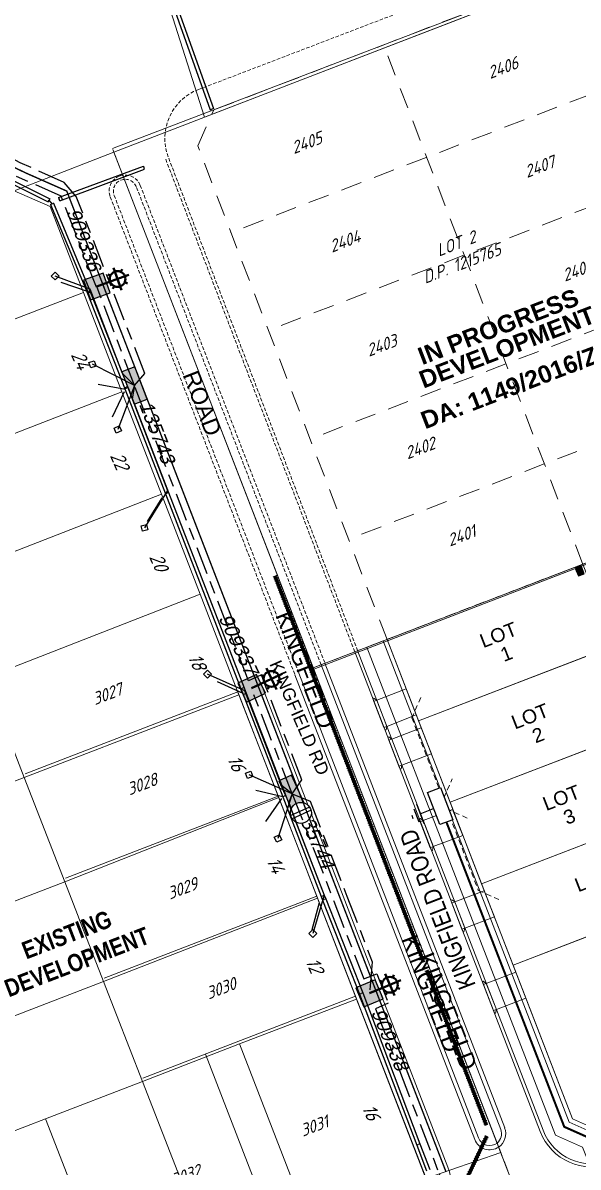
# Model space of a CAD drawing. Header units: metres. Extents: x 310412 to 311596, y 6269899 to 6270937.
# Drawn here: x 310630.4 to 310709.8, y 6270334.7 to 6270498.5 of the extents above; entities that cross this region are included whole.
import ezdxf
from ezdxf.enums import TextEntityAlignment as Align

# ---------------------------------------------------------------- set-up
doc = ezdxf.new("R2010")
doc.units = ezdxf.units.M
for name, pattern in [('Cable Exist UG', [8.2, 4, -1.2, 1.8, -1.2]), ('Dash', [5, 3, -2]), ('DASHED', [0.75, 0.5, -0.25]), ('DOT', [0.25, 0, -0.25]), ('IE Trench LV', [6.5, 5, -1.5])]:
    doc.linetypes.add(name, pattern=pattern)
doc.layers.get('0').update_dxf_attribs({"color": 6})
for name, color, linetype in [('_User 1200x900', 7, 'Continuous'), ('_User D-LOT', 1, 'Continuous'), ('_User D-LOTNO', 2, 'Continuous'), ('_User D-PIT', 2, 'Continuous'), ('_User D-STAGE', 253, 'Dash'), ('_User D-TEXT-050', 3, 'Continuous'), ('Duct_SP_EXT', 7, 'Continuous'), ('Equip_LV_EXT', 7, 'Continuous'), ('Equip_SP_SL_EXT', 7, 'Continuous'), ('Mains_HV_EXT', 7, 'Continuous'), ('Mains_LV_EXT', 7, 'Continuous'), ('Mains_LV_New_T94', 2, 'Continuous'), ('Notes', 7, 'Continuous'), ('Notes_HV_MISC', 7, 'Continuous'), ('Notes_LV_MISC', 7, 'Continuous'), ('Notes_SP_MISC', 7, 'Continuous'), ('Services_SP_EXT', 7, 'Continuous'), ('Services_SP_NEW_UG', 2, 'Continuous'), ('SupportsUG_SP_LV_EXT', 7, 'Continuous'), ('SupportsUG_SP_LV_NEW', 2, 'Continuous'), ('SupportsUG_SP_LV_SL_EXT', 7, 'Continuous'), ('Trench_SP_EXT', 7, 'Continuous')]:
    doc.layers.add(name, color=color, linetype=linetype)
for name, color, linetype, lineweight, true_color in [('_User D-FOOTPATH', 7, 'Continuous', 0, 0x969696), ('_User D-LIP', 7, 'Continuous', 0, 0x969696), ('_User D-NKL', 7, 'Continuous', 0, 0x969696), ('_User Driveway', 7, 'Dash', 0, 0x969696), ('_User E-KERB', 7, 'Continuous', 0, 0x969696), ('_User E-LIP', 7, 'Continuous', 0, 0x969696), ('_User E-LOT', 7, 'Continuous', 0, 0x969696), ('_User E-LOTNO', 7, 'Continuous', 0, 0x969696), ('_User E-PIPE', 7, 'DOT', 0, 0x969696), ('_User E-PIPE-EDGE', 7, 'DOT', 0, 0x969696), ('_User F-KERB', 7, 'DASHED', 0, 0x969696), ('_User F-LIP', 7, 'DASHED', 0, 0x969696), ('_User F-LOT', 7, 'DASHED', 0, 0x969696), ('_User F-LOTNO', 7, 'Continuous', 0, 0x969696), ('_User Proposed Development Boundary', 7, 'DASHED', 0, 0x969696), ('_User Stormwater', 7, 'Continuous', 0, 0x969696)]:
    doc.layers.add(name, color=color, linetype=linetype, lineweight=lineweight, true_color=true_color)
for name, color, linetype, lineweight in [('_User D-LOT-INT', 2, 'Continuous', 13), ('Cadastre Developer_SP_NEW', 2, 'Continuous', 5), ('Cadastre Land Parcels_SP_EXT', 9, 'Continuous', 5), ('Cadastre Roads_SP_EXT', 9, 'Continuous', 5), ('Trench_SP_NEW', 7, 'Continuous', 70)]:
    doc.layers.add(name, color=color, linetype=linetype, lineweight=lineweight)
doc.layers.add('_User Measure 50 CL', color=130, linetype='Continuous', plot=False)
doc.layers.add('_User Measure LV VDs', color=180, linetype='Continuous', plot=False)
doc.styles.add('ARIAL', font='arial.ttf', dxfattribs={"height": 2})
doc.styles.add('ARIAL NARROW', font='ARIALN.TTF')
doc.styles.add('ARIALBOLD', font='arialbd.ttf')
doc.styles.add('COLUMN_LABEL', font='arial.ttf')
doc.styles.add('iecARIAL', font='arial.ttf', dxfattribs={"height": 2})
doc.styles.add('ISOCP ITALIC', font='isocp.shx', dxfattribs={"oblique": 20})
doc.styles.add('POLE_LABEL', font='arial.ttf')
doc.styles.get("Standard").update_dxf_attribs({"font": 'arial.ttf'})
doc.linetypes.add('IE Trench HV', pattern='A,7,-0.2,["/",Standard,S=3,R=0,X=0,Y=-1.4],-2.5', length=9.7)

# ---------------------------------------------------------------- blocks, each defined once
blk = doc.blocks.new('COLUMN_EXT')
blk.add_hatch(color=256).paths.add_polyline_path([(-1.49, 1.48), (-1.49, -1.49), (1.48, -1.49), (1.48, 1.48)])
blk.add_lwpolyline([(-1.49, -1.49), (1.48, -1.49), (1.48, 1.48), (-1.49, 1.48)], close=True)
at = {"style": 'COLUMN_LABEL', "oblique": 15, "flags": 8}
blk.add_attdef('ASSET_NUM', text='', height=2, rotation=180, dxfattribs=at).set_placement((2, 2), align=Align.MIDDLE_LEFT)
at = {"flags": 9}
for tag, style, p in [('STRUCTURE_PLANT_NUMBER', 'POLE_LABEL', (1.81, 0.03)), ('STREET_CODE', 'COLUMN_LABEL', (1.81, -0.2))]:
    blk.add_attdef(tag, text='', height=0.2, dxfattribs=dict(at, style=style)).set_placement(p, align=Align.MIDDLE_LEFT)
for tag, p in [('COLUMN_TYPE', (1.81, -0.4)), ('OWNED_BY', (1.81, -0.6)), ('STATE', (1.81, -0.8)), ('USAGE', (1.81, -1)), ('STREETNAME', (1.81, -1.6)), ('LEGEND', (1.81, -1.2)), ('LOCATION', (1.81, -1.4)), ('SUBURB', (1.81, -1.8)), ('NOTES', (1.81, -2))]:
    blk.add_attdef(tag, text='', height=0.2, dxfattribs=at).set_placement(p, align=Align.MIDDLE_LEFT)
at = {"flags": 1}
blk.add_attdef('Z', (1.81, -2.35), '', height=0.2, dxfattribs=at)
blk = doc.blocks.new('PILLAR_EXT')
blk.add_hatch(color=256).paths.add_polyline_path([(-2.475, 0.99), (-2.475, -0.99), (2.475, -0.99), (2.475, 0.99)])
blk.add_lwpolyline([(-2.475, -0.99), (2.475, -0.99), (2.475, 0.99), (-2.475, 0.99)], close=True)
at = {"style": 'ARIAL', "oblique": 15, "flags": 8}
blk.add_attdef('ASSET_NUM', (1.5, 3.5), '', height=2, dxfattribs=at)
for tag, p, flags in [('OWNED_BY', (0, -0.2), 9), ('STATE', (0, -0.4), 9), ('SUPPORT_TYPE', (0, -0.6), 9), ('STREETNAME', (0, -1.8), 9), ('USAGE', (0, -0.8), 9), ('LEGEND', (0, -1), 9), ('LOCATION', (0, -1.2), 9), ('NOTES', (0, -1.4), 9), ('PARENT', (0, -1.6), 9), ('SUBURB', (0, -2), 1)]:
    blk.add_attdef(tag, p, '', height=0.2, dxfattribs=dict(flags=flags))
blk = doc.blocks.new('SL_LANTERN_EXT')
at = {"lineweight": 40}
for p, q in [((-1.46, 5.68), (-1.06, 5.28)), ((0, 1.97), (0, 6.47)), ((1.46, 5.68), (1.06, 5.28)), ((-2.25, 4.22), (2.25, 4.22)), ((-1.46, 2.76), (-1.06, 3.16)), ((0, 0), (0, 2.72)), ((1.46, 2.76), (1.06, 3.16))]:
    blk.add_line(p, q, dxfattribs=at)
blk.add_circle((0, 4.22), 1.5, dxfattribs=at)
at = {"style": 'iecARIAL', "flags": 9}
blk.add_attdef('ASSET_NUM', (1.5, 1.5), '', height=2.5, dxfattribs=at)
for tag, p, height, flags in [('OPERATING_VOLTAGE', (0.98, -1.65), 0.2, 9), ('ORIENTATION', (0.98, -1.85), 0.2, 9), ('OWNED_BY', (0.98, -2.05), 0.2, 9), ('STATE', (0.98, -2.25), 0.2, 9), ('CONSTRUCTED_VOLTAGE', (0.98, -0.65), 0.2, 9), ('CONTROL_TYPE', (0.98, -0.85), 0.2, 9), ('LANTERN_PURPOSE', (0.98, -1.05), 0.2, 9), ('LANTERN_TYPE', (0.98, -1.25), 0.2, 9), ('NO_PHASES', (0.98, -1.45), 0.2, 9), ('LNUMBER', (2.18, -3.25), 2.5, 8), ('USAGE', (0.98, -2.45), 0.2, 9), ('CEXIST', (0.98, -2.65), 0.2, 9), ('CNEW', (0.98, -2.85), 0.2, 9), ('CNUMBER', (0.98, -3.05), 0.2, 9), ('CREMOVE', (0.98, -3.25), 0.2, 9), ('CREPLACE', (0.98, -3.45), 0.2, 9), ('LKINGHEIGHT', (0.98, -3.65), 0.2, 9), ('LBRACKET', (0.98, -3.85), 0.2, 9), ('LBRACKETVOCAB', (0.98, -4.05), 0.2, 9), ('LCATEGORY', (0.98, -4.25), 0.2, 9), ('LCHARGE1', (0.98, -4.45), 0.2, 9), ('LCHARGE1PERCENT', (0.98, -4.65), 0.2, 9), ('LCHARGE2', (0.98, -4.85), 0.2, 9), ('LCHARGE2PERCENT', (0.98, -5.05), 0.2, 9), ('LCHARGE3', (0.98, -5.25), 0.2, 9), ('LCHARGE3PERCENT', (0.98, -5.45), 0.2, 9), ('LEXIST', (0.98, -5.65), 0.2, 9), ('LLAMP', (0.98, -5.85), 0.2, 9), ('LLAMPVOCAB', (0.98, -6.05), 0.2, 9), ('LMAST', (0.98, -6.25), 0.2, 9), ('LMASTVOCAB', (0.98, -6.45), 0.2, 9), ('LNEW', (0.98, -6.65), 0.2, 9), ('LANTNUMBER', (0.98, -6.85), 0.2, 9), ('LOUTREACH', (0.98, -7.25), 0.2, 9), ('LOUTREACHVOCAB', (0.98, -7.45), 0.2, 9), ('LRATECODE', (0.98, -7.65), 0.2, 9), ('LREMOVE', (0.98, -7.85), 0.2, 9), ('LREPLACE', (0.98, -8.05), 0.2, 9), ('LTYPE', (0.98, -8.25), 0.2, 9), ('LTYPEVOCAB', (0.98, -8.45), 0.2, 9), ('LEGEND', (0.98, -8.65), 0.2, 9), ('LOCATION', (0.98, -8.85), 0.2, 9), ('STREETNAME', (0.98, -9.25), 0.2, 9), ('SUBURB', (0.98, -9.45), 0.2, 1), ('NOTES', (0.98, -9.05), 0.2, 9)]:
    blk.add_attdef(tag, p, '', height=height, dxfattribs=dict(flags=flags))
blk = doc.blocks.new('CCP_EXT')
at = {"flags": 9}
for tag, p in [('LIFE_SUPPORT', (0, -1.6)), ('STATE', (0, -1.8)), ('NOTES', (0, -2))]:
    blk.add_attdef(tag, text='', height=0.2, dxfattribs=at).set_placement(p, align=Align.MIDDLE_LEFT)
blk.add_wipeout([(0, 0.57), (0.57, 0), (0, -0.57), (-0.57, 0)])
blk.add_lwpolyline([(-0.57, 0), (0, 0.57), (0.57, 0), (0, -0.57), (-0.57, 0)])
at = {"flags": 1}
blk.add_attdef('Z', (0, 0), '', height=0.2, dxfattribs=at)
at = {"flags": 9}
for tag, p in [('CCP_TYPE', (0, 0)), ('CONSTRUCTED_VOLTAGE', (0, -0.2)), ('OPERATING_VOLTAGE', (0, -0.6)), ('ORIENTATION', (0, -0.8)), ('OWNED_BY', (0, -1)), ('NO_PHASES', (0, -0.4)), ('USAGE', (0, -1.2)), ('LEGEND', (0, -1.4))]:
    blk.add_attdef(tag, text='', height=0.2, dxfattribs=at).set_placement(p, align=Align.MIDDLE_LEFT)
blk = doc.blocks.new('LV_UG_LINKS_CLOSED_EXT')
blk.add_wipeout([(-1.06, 1.06), (-1.18, 0.92), (-1.29, 0.76), (-1.37, 0.59), (-1.43, 0.42), (-1.48, 0.23), (-1.49, 0.05), (-1.49, -0.14), (-1.46, -0.33), (-1.41, -0.51), (-1.33, -0.68), (-1.24, -0.84), (-1.12, -0.99), (-0.99, -1.12), (-0.84, -1.24), (-0.68, -1.33), (-0.51, -1.41), (-0.33, -1.46), (-0.14, -1.49), (0.05, -1.49), (0.23, -1.48), (0.42, -1.43), (0.59, -1.37), (0.76, -1.29), (0.92, -1.18), (1.06, -1.06), (1.18, -0.92), (1.29, -0.76), (1.37, -0.59), (1.43, -0.42), (1.48, -0.23), (1.49, -0.05), (1.49, 0.14), (1.46, 0.33), (1.41, 0.51), (1.33, 0.68), (1.24, 0.84), (1.12, 0.99), (0.99, 1.12), (0.84, 1.24), (0.68, 1.33), (0.51, 1.41), (0.33, 1.46), (0.14, 1.49), (-0.05, 1.49), (-0.23, 1.48), (-0.42, 1.43), (-0.59, 1.37), (-0.76, 1.29), (-0.92, 1.18)])
for p, q in [((-0.25, -1.48), (-0.25, 1.48)), ((0.25, -1.48), (0.25, 1.48))]:
    blk.add_line(p, q)
blk.add_circle((0, 0), 1.5)
at = {"flags": 9}
for tag, p in [('ACTUAL_STATUS', (0, 0)), ('CONSTRUCTED_VOLTAGE', (0, -0.2)), ('OPERATING_VOLTAGE', (0, -0.6)), ('ORIENTATION', (0, -0.8)), ('STATE', (0, -1)), ('SWITCH_TYPE', (0, -1.2)), ('NO_PHASES', (0, -0.4)), ('USAGE', (0, -1.4)), ('NOTES', (0, -1.6))]:
    blk.add_attdef(tag, text='', height=0.2, dxfattribs=at).set_placement(p, align=Align.MIDDLE_LEFT)
at = {"flags": 1}
blk.add_attdef('Z', (0, 0), '', height=0.2, dxfattribs=at)
blk = doc.blocks.new('PILLAR_NEW')
at = {"flags": 9}
for tag, height, p in [('ASSET_NUM', 2.5, (2, 4)), ('STREET_CODE', 0.2, (1.5, 2))]:
    blk.add_attdef(tag, text='', height=height, dxfattribs=at).set_placement(p, align=Align.MIDDLE_LEFT)
blk.add_wipeout([(-2.47, 0.99), (2.47, 0.99), (2.47, -0.99), (-2.47, -0.99)])
at = {"lineweight": -3}
blk.add_lwpolyline([(-2.47, 0.99), (2.47, 0.99), (2.47, -0.99), (-2.47, -0.99)], close=True, dxfattribs=at)
for tag, flags, p in [('OWNED_BY', 9, (1.5, 1.8)), ('OPERATED_BY', 9, (1.5, 1.6)), ('STATE', 9, (1.5, 1.2)), ('SUPPORT_TYPE', 9, (1.5, 1)), ('SUBURB', 9, (1.5, 0.2)), ('STREETNAME', 9, (1.5, 0)), ('MAINTAINED_BY', 9, (1.5, 1.4)), ('USAGE', 9, (1.5, 0.8)), ('LEGEND', 9, (1.5, 0.6)), ('PARENT', 9, (1.5, 0.4)), ('Z', 1, (1.5, -0.6)), ('LOCATION', 9, (1.5, -0.2)), ('NOTES', 9, (1.5, -0.4))]:
    blk.add_attdef(tag, text='', height=0.2, dxfattribs=dict(flags=flags)).set_placement(p, align=Align.MIDDLE_LEFT)
blk = doc.blocks.new('600 x 900 G.S.I.P')
at = {"flags": 128}
blk.add_lwpolyline([(0.45, 0.6), (-0.45, 0.6), (-0.45, -0.6), (0.45, -0.6)], close=True, dxfattribs=at)
for points in [[(-0.35, 0.5), (-0.35, -0.5), (0.35, -0.5), (0.35, 0.5)], [(-0.31, 0.49), (-0.31, -0.49), (0.31, -0.49), (0.31, 0.49)]]:
    blk.add_lwpolyline(points, close=True)
at = {"layer": '_User 1200x900', "color": 251}
for p, q in [((-0.31, 0.45), (0.31, 0.45)), ((-0.31, 0.4), (0.31, 0.4)), ((-0.31, 0.35), (0.31, 0.35)), ((-0.31, 0.3), (0.31, 0.3)), ((-0.31, 0.25), (0.31, 0.25)), ((-0.31, 0.2), (0.31, 0.2)), ((-0.31, 0.15), (0.31, 0.15)), ((-0.31, 0.1), (0.31, 0.1)), ((-0.31, 0.05), (0.31, 0.05)), ((-0.31, 0), (0.31, 0)), ((-0.2, -0.49), (-0.2, 0.49)), ((0, -0.49), (0, 0.49)), ((0.2, -0.49), (0.2, 0.49)), ((-0.31, -0.05), (0.31, -0.05)), ((-0.31, -0.1), (0.31, -0.1)), ((-0.31, -0.15), (0.31, -0.15)), ((-0.31, -0.2), (0.31, -0.2)), ((-0.31, -0.25), (0.31, -0.25)), ((-0.31, -0.3), (0.31, -0.3)), ((-0.31, -0.35), (0.31, -0.35)), ((-0.31, -0.4), (0.31, -0.4)), ((-0.31, -0.45), (0.31, -0.45))]:
    blk.add_line(p, q, dxfattribs=at)
blk = doc.blocks.new('A$C76594AEE')
at = {"layer": '_User E-PIPE', "const_width": 0.5, "flags": 128}
for points in [[(310666.38, 6270419.35), (310687.67, 6270364)], [(310688.11, 6270362.88), (310696.65, 6270340.67)], [(310686.65, 6270317.74), (310696.71, 6270339.15)]]:
    blk.add_lwpolyline(points, dxfattribs=at)
at = {"layer": '_User E-PIPE-EDGE', "flags": 128}
for points in [[(310666.62, 6270419.44), (310687.91, 6270364.09)], [(310666.15, 6270419.26), (310687.44, 6270363.91)], [(310687.87, 6270362.79), (310696.42, 6270340.58)], [(310688.34, 6270362.97), (310696.89, 6270340.76)], [(310686.42, 6270317.85), (310696.49, 6270339.26)], [(310686.88, 6270317.63), (310696.94, 6270339.05)]]:
    blk.add_lwpolyline(points, dxfattribs=at)
at = {"layer": '_User D-PIT', "rotation": 201.1433333252743}
blk.add_blockref('600 x 900 G.S.I.P', (310710, 6270420.04), dxfattribs=at)
blk = doc.blocks.new('Earth')
for p, q in [((0, -1.02), (0, 0)), ((0, -3.07), (0, -1.02)), ((-1.5, -3.07), (1.5, -3.07)), ((-1, -3.67), (1, -3.67)), ((-0.25, -4.27), (0.25, -4.27))]:
    blk.add_line(p, q)
blk = doc.blocks.new('A$C7FC2678C')
at = {"layer": '_User Driveway', "linetype": 'Continuous'}
for p, q in [((310680.97, 6270401.53), (310685.17, 6270403.17)), ((310685.17, 6270403.17), (310686.6, 6270399.44)), ((310680.96, 6270401.52), (310682.41, 6270397.79)), ((310682.41, 6270397.79), (310680.97, 6270401.53)), ((310686.6, 6270399.44), (310682.41, 6270397.79)), ((310687.32, 6270397.57), (310683.12, 6270395.97)), ((310688.78, 6270393.85), (310687.32, 6270397.57)), ((310684.56, 6270392.23), (310683.12, 6270395.97)), ((310683.12, 6270395.97), (310684.56, 6270392.23)), ((310684.56, 6270392.23), (310688.78, 6270393.85)), ((310691.81, 6270385.91), (310687.61, 6270384.3)), ((310693.27, 6270382.18), (310691.81, 6270385.91)), ((310689.04, 6270380.57), (310687.61, 6270384.3)), ((310687.61, 6270384.3), (310689.05, 6270380.57)), ((310689.05, 6270380.57), (310693.27, 6270382.18)), ((310696.33, 6270374.25), (310692.13, 6270372.65)), ((310697.79, 6270370.53), (310696.33, 6270374.25)), ((310693.56, 6270368.91), (310692.13, 6270372.65)), ((310692.13, 6270372.65), (310693.57, 6270368.91)), ((310693.57, 6270368.91), (310697.79, 6270370.53)), ((310700.84, 6270362.59), (310696.63, 6270360.99)), ((310702.29, 6270358.87), (310700.84, 6270362.59)), ((310698.07, 6270357.25), (310696.63, 6270360.99)), ((310696.63, 6270360.99), (310698.07, 6270357.25)), ((310698.07, 6270357.25), (310702.29, 6270358.87))]:
    blk.add_line(p, q, dxfattribs=at)
for points in [[(310680.54, 6270401.36), (310680.96, 6270401.52), (310680.51, 6270401.83), (310680.4, 6270401.79), (310680.54, 6270401.36), (310681.99, 6270397.63), (310682.19, 6270397.22), (310682.3, 6270397.27), (310682.41, 6270397.79), (310681.99, 6270397.63)], [(310684.14, 6270392.07), (310684.56, 6270392.23), (310684.44, 6270391.71), (310684.32, 6270391.66), (310684.14, 6270392.07), (310682.7, 6270395.8), (310682.57, 6270396.24), (310682.68, 6270396.28), (310683.12, 6270395.97), (310682.7, 6270395.8)], [(310688.62, 6270380.41), (310689.04, 6270380.57), (310688.93, 6270380.04), (310688.81, 6270380), (310688.62, 6270380.41), (310687.19, 6270384.14), (310687.05, 6270384.57), (310687.17, 6270384.61), (310687.61, 6270384.3), (310687.19, 6270384.14)], [(310693.14, 6270368.75), (310693.56, 6270368.91), (310693.44, 6270368.38), (310693.33, 6270368.34), (310693.14, 6270368.75), (310691.71, 6270372.48), (310691.57, 6270372.91), (310691.69, 6270372.96), (310692.13, 6270372.65), (310691.71, 6270372.48)], [(310697.65, 6270357.09), (310698.07, 6270357.25), (310697.95, 6270356.72), (310697.84, 6270356.68), (310697.65, 6270357.09), (310696.21, 6270360.82), (310696.08, 6270361.25), (310696.19, 6270361.3), (310696.63, 6270360.99), (310696.21, 6270360.82)]]:
    blk.add_lwpolyline(points, dxfattribs=at)
blk = doc.blocks.new('A$C64462609')
at = {"layer": '_User D-FOOTPATH', "flags": 128}
blk.add_lwpolyline([(310681.87, 6270410.02), (310679.54, 6270409.13)], dxfattribs=at)
at = {"layer": '_User D-FOOTPATH'}
for points in [[(310712.36, 6270339.41), (310708.48, 6270341.13), (310681.87, 6270410.02)], [(310711.32, 6270335.17), (310710.4, 6270337.55), (310706.52, 6270339.26), (310679.54, 6270409.13)]]:
    blk.add_lwpolyline(points, dxfattribs=at)
at = {"layer": '_User D-LIP', "lineweight": 0}
blk.add_line((310699.26, 6270340.3), (310673.56, 6270406.83), dxfattribs=at)
at = {"layer": '_User D-LIP'}
blk.add_lwpolyline([(310677.81, 6270408.47), (310704.33, 6270339.79, 0.414213), (310714.61, 6270335.24), (310764.05, 6270354.34, 0.414214), (310768.61, 6270364.62), (310742.11, 6270433.2)], format="xyb", dxfattribs=at)
at = {"layer": '_User D-LIP', "lineweight": 0}
blk.add_arc((310697.11, 6270339.47), 2.3, 303.368, 21.1195, dxfattribs=at)
at = {"layer": '_User D-LOT', "color": 1, "lineweight": 0, "true_color": 0xfc0307}
for p, q in [((310643.18, 6270480.5), (310882.55, 6270572.27)), ((310911.14, 6270498.24), (310671.88, 6270406.18)), ((310671.88, 6270406.18), (310643.22, 6270480.39))]:
    blk.add_line(p, q, dxfattribs=at)
at = {"layer": '_User D-LOT-INT', "color": 6, "lineweight": 0, "flags": 128}
for points in [[(310682.43, 6270410.24), (310738.43, 6270431.78)], [(310742.93, 6270420.12), (310686.93, 6270398.58)], [(310708.95, 6270341.58), (310682.43, 6270410.24)], [(310747.44, 6270408.46), (310691.44, 6270386.92)], [(310751.94, 6270396.8), (310695.94, 6270375.26)], [(310756.44, 6270385.14), (310700.45, 6270363.6)], [(310714.12, 6270339.29), (310708.95, 6270341.58)]]:
    blk.add_lwpolyline(points, dxfattribs=at)
at = {"layer": '_User D-NKL', "lineweight": 0}
blk.add_line((310698.7, 6270340.08), (310673, 6270406.61), dxfattribs=at)
at = {"layer": '_User D-NKL'}
blk.add_lwpolyline([(310678.23, 6270408.63), (310704.75, 6270339.96, 0.414213), (310714.45, 6270335.66), (310763.89, 6270354.76, 0.414214), (310768.19, 6270364.46), (310741.69, 6270433.04)], format="xyb", dxfattribs=at)
at = {"layer": '_User D-NKL', "flags": 128}
blk.add_lwpolyline([(310671.88, 6270406.18), (310673, 6270406.61)], dxfattribs=at)
at = {"layer": '_User D-NKL', "lineweight": 0}
blk.add_arc((310697.11, 6270339.47), 1.7, 308.2237, 21.1195, dxfattribs=at)
at = {"layer": '_User E-KERB'}
blk.add_lwpolyline([(310669.83, 6270405.39), (310695.53, 6270338.86, 0.504612), (310698.17, 6270338.14, 0.46666)], format="xyb", dxfattribs=at)
at = {"layer": '_User E-KERB', "flags": 128}
blk.add_lwpolyline([(310633.48, 6270304.39), (310646.23, 6270309.31), (310660.16, 6270314.69), (310674.09, 6270320.07), (310686.84, 6270325, 0.414214), (310691.13, 6270334.7), (310681.19, 6270360.43), (310675.67, 6270374.74), (310670.14, 6270389.05), (310664.37, 6270403.97)], format="xyb", dxfattribs=at)
at = {"layer": '_User E-LIP'}
blk.add_lwpolyline([(310669.27, 6270405.17), (310694.97, 6270338.64, 0.479954), (310698.39, 6270337.56, 0.457345)], format="xyb", dxfattribs=at)
at = {"layer": '_User E-LOT', "lineweight": 0}
for p, q in [((310661.11, 6270402.71), (310630.7, 6270390.97)), ((310666.87, 6270387.79), (310636.46, 6270376.04)), ((310672.4, 6270373.48), (310641.99, 6270361.73)), ((310677.93, 6270359.17), (310647.52, 6270347.42)), ((310667.85, 6270321.42), (310656.47, 6270350.88))]:
    blk.add_line(p, q, dxfattribs=at)
blk.add_lwpolyline([(310632.22, 6270307.65), (310644.97, 6270312.58), (310658.9, 6270317.96), (310672.83, 6270323.34), (310685.58, 6270328.26), (310687.87, 6270333.44), (310677.93, 6270359.17), (310672.4, 6270373.48), (310666.87, 6270387.79), (310661.11, 6270402.71)], dxfattribs=at)
at = {"layer": '_User F-KERB', "lineweight": 0}
for p, q in [((310655.47, 6270488.96), (310704.78, 6270507.86)), ((310677.81, 6270408.47), (310650.73, 6270479.11)), ((310678.23, 6270408.63), (310651.15, 6270479.27))]:
    blk.add_line(p, q, dxfattribs=at)
at = {"layer": '_User F-KERB', "lineweight": 5}
blk.add_arc((310658.16, 6270481.96), 7.5, 110.9748, 200.9696, dxfattribs=at)
at = {"layer": '_User F-LIP', "color": 252, "lineweight": 0, "true_color": 0x939598}
for p, q in [((310647.14, 6270475.24), (310673.56, 6270406.83)), ((310642.85, 6270473.59), (310669.27, 6270405.17))]:
    blk.add_line(p, q, dxfattribs=at)
for points in [[(310673, 6270406.61), (310646.58, 6270475.03)], [(310643.41, 6270473.8), (310669.83, 6270405.39)]]:
    blk.add_lwpolyline(points, dxfattribs=at)
at = {"layer": '_User F-LIP', "lineweight": 5}
for radius, start, end in [(2.3, 21.1195, 111.1195), (2.3, 111.1195, 201.1195), (1.7, 21.1195, 201.1195)]:
    blk.add_arc((310644.99, 6270474.41), radius, start, end, dxfattribs=at)
at = {"layer": '_User F-LOT', "linetype": 'Dash', "lineweight": 0}
for p, q in [((310657.66, 6270486.05), (310706.21, 6270504.66)), ((310710.45, 6270420.96), (310681.94, 6270495.36)), ((310716.05, 6270490.01), (310660.05, 6270468.46)), ((310655.36, 6270480.88), (310657.66, 6270486.05)), ((310682.43, 6270410.24), (310655.36, 6270480.88)), ((310721.43, 6270476.01), (310665.44, 6270454.46)), ((310727.42, 6270460.45), (310671.42, 6270438.91)), ((310732.93, 6270446.12), (310676.93, 6270424.58))]:
    blk.add_line(p, q, dxfattribs=at)
at = {"layer": 'Cadastre Developer_SP_NEW', "color": 2, "flags": 128}
for points in [[(310714.93, 6270409.35), (310710.43, 6270421.01), (310682.43, 6270410.24), (310686.93, 6270398.58)], [(310719.44, 6270397.69), (310714.93, 6270409.35), (310686.93, 6270398.58), (310691.44, 6270386.92)], [(310691.44, 6270386.92), (310695.94, 6270375.26), (310723.94, 6270386.03), (310719.44, 6270397.69)], [(310728.44, 6270374.37), (310723.94, 6270386.03), (310695.94, 6270375.26), (310700.45, 6270363.6)], [(310716.03, 6270369.59), (310700.45, 6270363.6), (310708.95, 6270341.58), (310714.12, 6270339.29), (310725.97, 6270343.86)]]:
    blk.add_lwpolyline(points, close=True, dxfattribs=at)
at = {"color": 152, "true_color": 0x2776bb}
blk.add_blockref('A$C7FC2678C', (0, 0), dxfattribs=at)
at = {"layer": '_User D-LOTNO', "color": 0, "style": 'ARIAL'}
for s, p in [('LOT', (310696.19, 6270408.97)), ('1', (310699.14, 6270406.99)), ('LOT', (310700.72, 6270397.32)), ('2', (310703.67, 6270395.34)), ('LOT', (310705.2, 6270385.65)), ('3', (310708.15, 6270383.67)), ('LOT', (310709.77, 6270374.02))]:
    blk.add_text(s, height=2, rotation=21.2409, dxfattribs=at).set_placement(p)
at = {"layer": '_User D-STAGE', "color": 251, "style": 'ARIALBOLD'}
for s, p in [('IN PROGRESS', (310687.47, 6270449.49)), ('DEVELOPMENT', (310687.64, 6270446.13)), ('DA: 1149/2016/ZA', (310687.88, 6270440.3))]:
    blk.add_text(s, height=2.5, rotation=21.0446, dxfattribs=at).set_placement(p)
at = {"layer": '_User D-TEXT-050', "insert": (310692.83, 6270359.85), "char_height": 2.5, "attachment_point": 1, "rotation": 111.0446, "style": 'ARIAL NARROW'}
blk.add_mtext('KINGFIELD ROAD', dxfattribs=at)
at = {"layer": '_User E-LOTNO', "style": 'ISOCP ITALIC', "oblique": 20}
for s, p in [('LOT 2', (310689.86, 6270465.03)), ('D.P. 1215765', (310687.91, 6270461.14))]:
    blk.add_text(s, height=1.75, rotation=21.0446, dxfattribs=at).set_placement(p)
at = {"layer": '_User F-LOTNO', "style": 'ISOCP ITALIC', "oblique": 20}
for s, p in [('2406', (310697.18, 6270490.45)), ('2405', (310669.12, 6270479.7)), ('2407', (310702.45, 6270476.28)), ('2404', (310674.56, 6270465.59)), ('2408', (310707.86, 6270461.43)), ('2403', (310679.85, 6270450.69)), ('2402', (310685.36, 6270435.99)), ('2401', (310691.42, 6270423.51))]:
    blk.add_text(s, height=1.75, rotation=21.0446, dxfattribs=at).set_placement(p)
at = {"layer": '_User D-STAGE', "insert": (310636, 6270369.07), "char_height": 2.5, "attachment_point": 1, "rotation": 21.0446, "style": 'ARIALBOLD', "bg_fill": 3, "box_fill_scale": 1.2, "bg_fill_color": 256, "bg_fill_transparency": 0}
blk.add_mtext('\\pi-6.4922;{\\fArial Narrow|b1|i0|c0|p34;\\C251;EXISTING \\P\\pi-10.766;DEVELOPMENT}', dxfattribs=at)
at = {"layer": '_User E-LOTNO', "char_height": 1.75, "attachment_point": 5, "rotation": 21.0446, "style": 'ISOCP ITALIC', "bg_fill": 3, "box_fill_scale": 1.1, "bg_fill_color": 256, "bg_fill_transparency": 0}
for s, insert in [('3027', (310642.38, 6270402.4)), ('3028', (310647.35, 6270389.49)), ('3029', (310653.11, 6270374.57)), ('3030', (310658.64, 6270360.26)), ('3031', (310671.98, 6270340.57)), ('3032', (310653.58, 6270333.49))]:
    blk.add_mtext(s, dxfattribs=dict(at, insert=insert))
at = {"layer": '_User Proposed Development Boundary', "color": 11, "linetype": 'DASHED', "lineweight": 15, "ltscale": 3, "true_color": 0xf27172, "flags": 128}
blk.add_lwpolyline([(310671.88, 6270406.18), (310911.14, 6270498.24), (310942.88, 6270416.07), (310703.74, 6270323.7), (310671.88, 6270406.18)], dxfattribs=at)

msp = doc.modelspace()

# ---------------------------------------------------------------- block references
at = {"layer": 'Notes'}
msp.add_blockref('A$C64462609', (0, 0), dxfattribs=at)

# ---------------------------------------------------------------- next in the draw order: linework, layer by layer
at = {"layer": '_User Measure LV VDs', "flags": 128}
msp.add_lwpolyline([(310726.46, 6270342.44), (310726.46, 6270342.44), (310714.08, 6270337.66), (310707.78, 6270340.46), (310690.04, 6270386.38)], dxfattribs=at)
at = {"layer": 'Cadastre Land Parcels_SP_EXT', "linetype": 'Continuous'}
for points in [[(310762.32, 6270440.78), (310757.11, 6270443.19), (310731.41, 6270509.57), (310733.66, 6270514.86), (310643.38, 6270479.99), (310671.98, 6270405.97), (310762.32, 6270440.78)], [(310703.87, 6270323.38), (310942.8, 6270415.67), (310910.99, 6270498.06), (310671.98, 6270405.97), (310703.87, 6270323.38)], [(310639, 6270459.92), (310634.25, 6270472.22), (310629.09, 6270474.46), (310628.01, 6270474.05), (310601.99, 6270463.99), (310608.19, 6270448.04), (310639, 6270459.92)], [(310644.5, 6270445.68), (310639, 6270459.92), (310608.19, 6270448.04), (310613.74, 6270433.74), (310644.5, 6270445.68)], [(310650.17, 6270431.01), (310644.5, 6270445.68), (310613.74, 6270433.74), (310619.45, 6270419.05), (310650.17, 6270431.01)], [(310655.7, 6270416.69), (310650.17, 6270431.01), (310619.45, 6270419.05), (310625, 6270404.75), (310655.7, 6270416.69)], [(310661.25, 6270402.32), (310655.7, 6270416.69), (310625, 6270404.75), (310630.55, 6270390.46), (310661.25, 6270402.32)], [(310630.55, 6270390.46), (310625, 6270404.75), (310594.9, 6270393.15), (310600.42, 6270378.85), (310630.55, 6270390.46)], [(310666.94, 6270387.6), (310661.25, 6270402.32), (310630.55, 6270390.46), (310636.34, 6270375.55), (310666.94, 6270387.6)], [(310636.34, 6270375.55), (310630.55, 6270390.46), (310600.42, 6270378.85), (310606.19, 6270363.92), (310636.34, 6270375.55)], [(310672.5, 6270373.2), (310666.94, 6270387.6), (310636.34, 6270375.55), (310641.89, 6270361.26), (310672.5, 6270373.2)], [(310641.89, 6270361.26), (310636.34, 6270375.55), (310606.19, 6270363.92), (310611.71, 6270349.62), (310641.89, 6270361.26)], [(310661.32, 6270352.32), (310678.09, 6270358.71), (310672.5, 6270373.2), (310641.89, 6270361.26), (310647.45, 6270346.96), (310661.32, 6270352.32)], [(310633.57, 6270341.6), (310647.45, 6270346.96), (310641.89, 6270361.26), (310611.71, 6270349.62), (310617.24, 6270335.31), (310633.57, 6270341.6)], [(310685.71, 6270327.89), (310688, 6270333.06), (310678.09, 6270358.71), (310661.32, 6270352.32), (310672.75, 6270322.89), (310685.71, 6270327.89)], [(310672.75, 6270322.89), (310661.32, 6270352.32), (310647.45, 6270346.96), (310658.88, 6270317.53), (310672.75, 6270322.89)], [(310658.88, 6270317.53), (310647.45, 6270346.96), (310633.57, 6270341.6), (310645.01, 6270312.17), (310658.88, 6270317.53)], [(310645.01, 6270312.17), (310633.57, 6270341.6), (310617.24, 6270335.31), (310627.18, 6270309.57), (310632.35, 6270307.28), (310645.01, 6270312.17)]]:
    msp.add_lwpolyline(points, close=True, dxfattribs=at)
at = {"layer": 'Cadastre Roads_SP_EXT', "linetype": 'Continuous'}
msp.add_lwpolyline([(310704.54, 6270503.61), (310697.86, 6270525.55), (310649.35, 6270506.9), (310656.35, 6270485), (310704.54, 6270503.61)], close=True, dxfattribs=at)
at = {"layer": 'Duct_SP_EXT'}
for p, q in [((310650.14, 6270505.72), (310657.16, 6270486.07)), ((310650.59, 6270505.88), (310657.61, 6270486.23)), ((310657.16, 6270486.07), (310657.38, 6270486.15)), ((310657.61, 6270486.23), (310657.38, 6270486.15)), ((310635.46, 6270473.48), (310647.59, 6270478)), ((310635.62, 6270473.03), (310647.75, 6270477.55)), ((310647.59, 6270478), (310647.67, 6270477.77)), ((310647.75, 6270477.55), (310647.67, 6270477.77)), ((310628.93, 6270475.4), (310633.98, 6270472.9)), ((310629.14, 6270475.83), (310634.2, 6270473.33)), ((310635.46, 6270473.48), (310635.54, 6270473.26)), ((310633.98, 6270472.9), (310634.09, 6270473.12)), ((310634.2, 6270473.33), (310634.09, 6270473.12)), ((310634.29, 6270472.48), (310634.52, 6270472.58)), ((310634.74, 6270472.67), (310634.52, 6270472.58)), ((310635.62, 6270473.03), (310635.54, 6270473.26)), ((310639.35, 6270460.37), (310639.57, 6270460.46)), ((310639.35, 6270460.37), (310639.55, 6270459.83)), ((310639.79, 6270460.54), (310639.57, 6270460.46)), ((310639.79, 6270460.54), (310640, 6270460.01)), ((310639.5, 6270459.96), (310639.72, 6270460.05)), ((310639.5, 6270459.96), (310639.58, 6270459.75)), ((310639.55, 6270459.83), (310639.78, 6270459.92)), ((310639.58, 6270459.75), (310639.81, 6270459.83)), ((310639.58, 6270459.74), (310639.81, 6270459.83)), ((310639.58, 6270459.75), (310639.58, 6270459.74)), ((310639.95, 6270460.13), (310639.72, 6270460.05)), ((310640, 6270460.01), (310639.78, 6270459.92)), ((310640.03, 6270459.92), (310639.81, 6270459.83)), ((310640.03, 6270459.92), (310639.81, 6270459.83)), ((310639.95, 6270460.13), (310640.03, 6270459.92)), ((310640.03, 6270459.92), (310640.03, 6270459.92)), ((310644.89, 6270446.25), (310645.12, 6270446.34)), ((310644.89, 6270446.25), (310645.12, 6270446.34)), ((310644.89, 6270446.25), (310644.95, 6270446.1)), ((310644.95, 6270446.1), (310645.17, 6270446.19)), ((310645.34, 6270446.42), (310645.12, 6270446.34)), ((310645.34, 6270446.42), (310645.12, 6270446.34)), ((310645.4, 6270446.27), (310645.17, 6270446.19)), ((310645.34, 6270446.42), (310645.4, 6270446.27)), ((310650.75, 6270431.1), (310650.97, 6270431.18)), ((310650.75, 6270431.1), (310650.97, 6270431.18)), ((310651.19, 6270431.27), (310650.97, 6270431.18)), ((310651.19, 6270431.27), (310650.97, 6270431.18)), ((310661.54, 6270403.15), (310661.76, 6270403.24)), ((310661.54, 6270403.15), (310661.76, 6270403.24)), ((310661.54, 6270403.15), (310661.85, 6270402.34)), ((310661.99, 6270403.32), (310661.76, 6270403.24)), ((310661.99, 6270403.32), (310661.76, 6270403.24)), ((310661.99, 6270403.32), (310662.3, 6270402.52)), ((310661.85, 6270402.34), (310662.08, 6270402.43)), ((310662.3, 6270402.52), (310662.08, 6270402.43)), ((310673.01, 6270373.45), (310673.24, 6270373.53)), ((310673.01, 6270373.45), (310673.22, 6270372.92)), ((310673.46, 6270373.62), (310673.24, 6270373.53)), ((310673.46, 6270373.62), (310673.67, 6270373.09)), ((310673.22, 6270372.92), (310673.44, 6270373.01)), ((310673.22, 6270372.92), (310673.44, 6270373.01)), ((310673.22, 6270372.92), (310678.52, 6270359.46)), ((310673.67, 6270373.09), (310673.44, 6270373.01)), ((310673.67, 6270373.09), (310673.44, 6270373.01)), ((310673.67, 6270373.09), (310678.96, 6270359.64)), ((310678.52, 6270359.46), (310678.74, 6270359.55)), ((310678.52, 6270359.46), (310678.74, 6270359.55)), ((310678.52, 6270359.46), (310686.68, 6270337.83)), ((310678.96, 6270359.64), (310678.74, 6270359.55)), ((310678.97, 6270359.63), (310678.74, 6270359.55)), ((310678.97, 6270359.63), (310687.13, 6270338)), ((310686.68, 6270337.83), (310686.91, 6270337.91)), ((310686.68, 6270337.83), (310686.91, 6270337.91)), ((310686.68, 6270337.83), (310686.68, 6270337.83)), ((310686.68, 6270337.83), (310688.09, 6270334.17)), ((310687.13, 6270338), (310686.91, 6270337.91)), ((310687.13, 6270338), (310686.91, 6270337.91)), ((310687.13, 6270338), (310687.13, 6270338)), ((310687.13, 6270338), (310688.54, 6270334.34))]:
    msp.add_line(p, q, dxfattribs=at)
at = {"layer": 'Mains_LV_New_T94', "color": 140, "linetype": 'IE Trench HV', "ltscale": 0.5, "const_width": 0.2, "flags": 128}
msp.add_lwpolyline([(310690.04, 6270386.38), (310707.78, 6270340.46), (310714.08, 6270337.66), (310726.51, 6270342.46)], dxfattribs=at)
at = {"layer": 'Services_SP_NEW_UG', "color": 170, "linetype": 'Dash', "lineweight": 15, "ltscale": 0.25}
for points in [[(310687.27, 6270401.92), (310685.98, 6270399.02), (310695.49, 6270374.3), (310698.42, 6270373)], [(310693.91, 6270384.66), (310690.04, 6270386.38), (310691.76, 6270390.26)]]:
    msp.add_lwpolyline(points, dxfattribs=at)
at = {"layer": 'Trench_SP_EXT', "linetype": 'Cable Exist UG'}
for points in [[(310634.52, 6270472.58), (310634.09, 6270473.12)], [(310643.18, 6270442.1), (310645.03, 6270446), (310641.04, 6270446.76)], [(310665.1, 6270384.18), (310667.55, 6270387.71), (310663.44, 6270388.63)]]:
    msp.add_lwpolyline(points, dxfattribs=at)

# ---------------------------------------------------------------- next in the draw order: block references
at = {"layer": 'Equip_SP_SL_EXT', "xscale": 0.75, "yscale": 0.75, "zscale": 0.75}
for p, rotation in [((310640.92, 6270460.76), 289.8582765945492), ((310663.05, 6270403.24), 295.2126260391765), ((310679.92, 6270359.57), 292.7333123928132)]:
    msp.add_blockref('SL_LANTERN_EXT', p, dxfattribs=dict(at, rotation=rotation))
at = {"layer": 'Notes_LV_MISC', "rotation": 291.0445728706589}
msp.add_blockref('Earth', (310690.04, 6270386.38), dxfattribs=at)
at = {"layer": 'SupportsUG_SP_LV_EXT'}
ref = msp.add_blockref('PILLAR_EXT', (310646.31, 6270446.57), dxfattribs=dict(at, rotation=111.1204618476158))
ref.add_attrib('ASSET_NUM', '135743', (310646.93, 6270443.91), dxfattribs={"layer": '0', "height": 2, "rotation": 111.1205, "style": 'ARIAL', "oblique": 15, "text_generation_flag": 6})
ref = msp.add_blockref('PILLAR_EXT', (310668.89, 6270388.14), dxfattribs=dict(at, rotation=114.1686815411508))
ref.add_attrib('ASSET_NUM', '135744', (310669.36, 6270385.7), dxfattribs={"layer": '0', "height": 2, "rotation": 114.1687, "style": 'ARIAL', "oblique": 15, "text_generation_flag": 6})
at = {"layer": 'SupportsUG_SP_LV_SL_EXT'}
ref = msp.add_blockref('COLUMN_EXT', (310640.92, 6270460.76), dxfattribs=dict(at, rotation=109.8582765771501))
ref.add_attrib('ASSET_NUM', '909336', dxfattribs={"layer": '0', "height": 2, "rotation": 289.8583, "style": 'COLUMN_LABEL', "oblique": 15}).set_placement((310637.49, 6270471.88), align=Align.MIDDLE_LEFT)
ref = msp.add_blockref('COLUMN_EXT', (310663.05, 6270403.24), dxfattribs=dict(at, rotation=115.2126260372882))
ref.add_attrib('ASSET_NUM', '909337', dxfattribs={"layer": '0', "height": 2, "rotation": 295.2126, "style": 'COLUMN_LABEL', "oblique": 15}).set_placement((310659.2, 6270413.77), align=Align.MIDDLE_LEFT)
ref = msp.add_blockref('COLUMN_EXT', (310679.92, 6270359.57), dxfattribs=dict(at, rotation=112.7339064215603))
ref.add_attrib('ASSET_NUM', '909338', dxfattribs={"layer": '0', "height": 2, "rotation": 292.7339, "style": 'COLUMN_LABEL', "oblique": 15}).set_placement((310681.06, 6270357.29), align=Align.MIDDLE_LEFT)

# ---------------------------------------------------------------- next in the draw order: texts
at = {"layer": 'Cadastre Land Parcels_SP_EXT', "style": 'ISOCP ITALIC', "oblique": 20}
for s, rotation, p in [('24', 293.5132, (310637.18, 6270451.03)), ('22', 293.5118, (310642.77, 6270436.57)), ('20', 293.512, (310648.37, 6270422.07)), ('18', 293.5127, (310653.91, 6270407.74)), ('16', 293.5144, (310659.53, 6270393.18)), ('14', 293.5126, (310665.15, 6270378.61)), ('12', 293.5138, (310670.73, 6270364.19)), ('16', 293.5127, (310678.8, 6270343.22))]:
    msp.add_text(s, height=2, rotation=rotation, dxfattribs=at).set_placement(p)
at = {"layer": 'Cadastre Roads_SP_EXT'}
msp.add_text('KINGFIELD RD', height=1.8, rotation=293.5131, dxfattribs=at).set_placement((310665.58, 6270406.74))
at = {"layer": 'Notes_HV_MISC', "color": 7, "char_height": 2.4, "attachment_point": 7, "line_spacing_factor": 0.6}
for s, insert, rotation in [('{\\fArial|b0|i0|c0|p39;KINGFIELD                                                                   ROAD}', (310684.38, 6270367.34), 291.1225), ('{\\fArial|b0|i0|c0|p39;FENWAY                                                                   STREET}', (310651.39, 6270301.24), 21.1266)]:
    msp.add_mtext(s, dxfattribs=dict(at, insert=insert, rotation=rotation))
at = {"layer": 'Notes_LV_MISC', "color": 7, "insert": (310686.74, 6270364.81), "char_height": 2.4, "attachment_point": 7, "rotation": 291.1225, "line_spacing_factor": 0.6}
msp.add_mtext('{\\fArial|b0|i0|c0|p39;KINGFIELD                                                       ROAD}', dxfattribs=at)

# ---------------------------------------------------------------- next in the draw order: block references
at = {"layer": 'Services_SP_EXT'}
for p in [(310634.97, 6270462.26), (310656.75, 6270405.28), (310671.81, 6270368.13)]:
    msp.add_blockref('CCP_EXT', p, dxfattribs=at)
for p, rotation in [((310640.31, 6270449.62), 333.1204617851202), ((310643.92, 6270440.29), 69.12046187085274), ((310647.76, 6270426.2), 58.57943735607668), ((310662.73, 6270390.86), 336.1686817472292), ((310666.83, 6270381.73), 72.16868150482888)]:
    msp.add_blockref('CCP_EXT', p, dxfattribs=dict(at, rotation=rotation))

# ---------------------------------------------------------------- next in the draw order: linework, layer by layer
at = {"layer": 'Cadastre Roads_SP_EXT', "linetype": 'Continuous'}
msp.add_lwpolyline([(310698.69, 6270336.8), (310671.98, 6270405.97), (310643.38, 6270479.99), (310632.82, 6270475.91), (310629.09, 6270474.46), (310634.25, 6270472.22), (310639, 6270459.92), (310644.5, 6270445.68), (310650.17, 6270431.01), (310655.7, 6270416.69), (310661.25, 6270402.32), (310666.94, 6270387.6), (310672.5, 6270373.2), (310678.09, 6270358.71), (310688, 6270333.06), (310698.69, 6270336.8)], close=True, dxfattribs=at)
at = {"layer": 'Duct_SP_EXT'}
for p, q in [((310634.29, 6270472.48), (310639.35, 6270460.37)), ((310634.74, 6270472.67), (310639.79, 6270460.54)), ((310639.58, 6270459.74), (310644.89, 6270446.25)), ((310640.03, 6270459.92), (310645.34, 6270446.42)), ((310644.95, 6270446.1), (310650.75, 6270431.1)), ((310645.4, 6270446.27), (310651.19, 6270431.27)), ((310650.75, 6270431.1), (310661.54, 6270403.15)), ((310651.19, 6270431.27), (310661.99, 6270403.32))]:
    msp.add_line(p, q, dxfattribs=at)
at = {"layer": 'Mains_LV_EXT', "linetype": 'Cable Exist UG'}
msp.add_lwpolyline([(310646.31, 6270446.57), (310647.79, 6270448.3), (310647.79, 6270448.3), (310637.99, 6270473.66), (310636.28, 6270475.67), (310636.28, 6270475.67), (310629.97, 6270478.46), (310627.31, 6270479.9), (310622.04, 6270493.37), (310622.04, 6270493.37), (310624.63, 6270498.95), (310624.93, 6270499.68), (310624.93, 6270499.68), (310627.62, 6270500.76), (310622.05, 6270515.17), (310621.4, 6270516.39), (310621.4, 6270516.39), (310617.12, 6270527.34), (310614.79, 6270527.81)], dxfattribs=at)
at = {"layer": 'Notes_LV_MISC', "linetype": 'Cable Exist UG'}
for points in [[(310640.87, 6270460.67), (310635.84, 6270473.68), (310629.16, 6270476.64), (310628.24, 6270476.48)], [(310646.31, 6270446.57), (310640.92, 6270460.76)]]:
    msp.add_lwpolyline(points, dxfattribs=at)
at = {"layer": 'Services_SP_EXT'}
for points in [[(310646.31, 6270446.57), (310644.59, 6270448.29), (310644.59, 6270448.29), (310639.99, 6270460.4), (310634.97, 6270462.26)], [(310646.31, 6270446.57), (310640.31, 6270449.62)], [(310646.31, 6270446.57), (310643.92, 6270440.29)], [(310646.31, 6270446.57), (310645.97, 6270444.68), (310645.97, 6270444.68), (310651.04, 6270431.57), (310647.76, 6270426.2)]]:
    msp.add_lwpolyline(points, dxfattribs=at)
at = {"layer": 'Trench_SP_EXT', "linetype": 'Cable Exist UG'}
for points in [[(310639.61, 6270460.05), (310635.42, 6270461.49)], [(310648.17, 6270427.1), (310650.72, 6270431.27)], [(310661.84, 6270402.5), (310657.17, 6270404.65)], [(310671.74, 6270368.7), (310673.05, 6270373.48)]]:
    msp.add_lwpolyline(points, dxfattribs=at)

# ---------------------------------------------------------------- next in the draw order: texts
at = {"layer": 'Notes_HV_MISC', "color": 7, "insert": (310624.26, 6270522.84), "char_height": 2.4, "attachment_point": 7, "rotation": 291.1225, "line_spacing_factor": 0.6}
msp.add_mtext('{\\fArial|b0|i0|c0|p39;KINGFIELD                                                                   ROAD}', dxfattribs=at)
at = {"layer": 'Notes_LV_MISC', "color": 7, "insert": (310624.26, 6270522.84), "char_height": 2.4, "attachment_point": 7, "rotation": 291.1225, "line_spacing_factor": 0.6}
msp.add_mtext('{\\fArial|b0|i0|c0|p39;KINGFIELD                                                                   ROAD}', dxfattribs=at)

# ---------------------------------------------------------------- next in the draw order: block references
at = {"layer": 'Equip_LV_EXT', "rotation": 114.1686815411508}
msp.add_blockref('LV_UG_LINKS_CLOSED_EXT', (310670.11, 6270385.4), dxfattribs=at)

# ---------------------------------------------------------------- next in the draw order: linework, layer by layer
at = {"layer": 'Duct_SP_EXT'}
for p, q in [((310661.85, 6270402.34), (310667.51, 6270387.69)), ((310662.3, 6270402.52), (310667.96, 6270387.86)), ((310667.51, 6270387.69), (310667.74, 6270387.78)), ((310667.51, 6270387.69), (310667.74, 6270387.78)), ((310667.51, 6270387.69), (310673.01, 6270373.45)), ((310667.96, 6270387.86), (310667.74, 6270387.78)), ((310667.96, 6270387.86), (310667.74, 6270387.78)), ((310667.96, 6270387.86), (310673.46, 6270373.62))]:
    msp.add_line(p, q, dxfattribs=at)
at = {"layer": 'Mains_HV_EXT', "linetype": 'Cable Exist UG', "const_width": 0.2}
msp.add_lwpolyline([(310522.15, 6270428.12), (310522.52, 6270429.96), (310520.29, 6270435.64), (310520.29, 6270435.64), (310629.23, 6270477.75), (310630.8, 6270477), (310630.8, 6270477), (310636.63, 6270474.42), (310641.8, 6270461.03), (310642.13, 6270460.17), (310642.13, 6270460.17), (310647.29, 6270446.82), (310664.19, 6270403.07), (310675.35, 6270374.17), (310685.13, 6270348.86), (310690.85, 6270334.06)], dxfattribs=at)
at = {"layer": 'Mains_LV_EXT', "linetype": 'Cable Exist UG'}
for points in [[(310668.89, 6270388.14), (310670.26, 6270390.14), (310670.26, 6270390.14), (310665.12, 6270403.43), (310664.46, 6270405.16), (310662.63, 6270404.33), (310662.63, 6270404.33), (310646.36, 6270446.46)], [(310668.89, 6270388.14), (310674.83, 6270372.74), (310674.83, 6270372.74), (310679.11, 6270361.66), (310680.99, 6270362.34), (310680.99, 6270362.34), (310682.62, 6270358.15), (310680.78, 6270357.35), (310680.78, 6270357.35), (310684.2, 6270348.5), (310689.9, 6270333.74), (310690.13, 6270332.93), (310686.8, 6270325.37), (310691.92, 6270312.54), (310692.22, 6270311.6), (310692.22, 6270311.6), (310685.56, 6270308.99), (310687.57, 6270303.26), (310688.18, 6270300.84)]]:
    msp.add_lwpolyline(points, dxfattribs=at)
at = {"layer": 'Notes_LV_MISC', "linetype": 'Cable Exist UG'}
for points in [[(310668.89, 6270388.14), (310663.05, 6270403.24)], [(310668.89, 6270388.14), (310671.43, 6270387.1), (310671.43, 6270387.1), (310676.7, 6270373.46), (310680.33, 6270364.06), (310679.92, 6270359.57)]]:
    msp.add_lwpolyline(points, dxfattribs=at)
at = {"layer": 'Services_SP_EXT'}
for points in [[(310668.89, 6270388.14), (310667.36, 6270389.31), (310667.36, 6270389.31), (310662.12, 6270402.88), (310656.75, 6270405.28)], [(310668.89, 6270388.14), (310662.73, 6270390.86)], [(310668.89, 6270388.14), (310666.83, 6270381.73)], [(310668.89, 6270388.14), (310668.34, 6270386.77), (310668.34, 6270386.77), (310673.42, 6270373.63), (310671.81, 6270368.13)]]:
    msp.add_lwpolyline(points, dxfattribs=at)

# ---------------------------------------------------------------- next in the draw order: block references
at = {"layer": '_User Stormwater'}
msp.add_blockref('A$C76594AEE', (0, 0), dxfattribs=at)

# ---------------------------------------------------------------- next in the draw order: texts
at = {"layer": 'Notes_SP_MISC', "color": 7, "insert": (310666.4, 6270413.69), "char_height": 2.4, "attachment_point": 7, "rotation": 291.1225, "line_spacing_factor": 0.6}
msp.add_mtext('{\\fArial|b0|i0|c0|p39;KINGFIELD                                                                                                                ROAD}', dxfattribs=at)

# ---------------------------------------------------------------- next in the draw order: block references
at = {"layer": 'Notes_LV_MISC', "rotation": 291.0445728741304}
msp.add_blockref('PILLAR_NEW', (310690.04, 6270386.38), dxfattribs=at)

# ---------------------------------------------------------------- next in the draw order: linework, layer by layer
at = {"layer": '_User Measure 50 CL', "flags": 128}
msp.add_lwpolyline([(310726.51, 6270342.46), (310714.08, 6270337.66), (310707.78, 6270340.46), (310690.04, 6270386.38)], dxfattribs=at)
at = {"layer": 'Trench_SP_NEW', "color": 5, "linetype": 'IE Trench LV', "ltscale": 0.5, "const_width": 0.3, "flags": 128}
msp.add_lwpolyline([(310738.92, 6270347.26), (310714.08, 6270337.66), (310707.78, 6270340.46), (310690.04, 6270386.38)], dxfattribs=at)

# ---------------------------------------------------------------- next in the draw order: block references
at = {"layer": 'SupportsUG_SP_LV_NEW', "rotation": 291.0445728741304}
msp.add_blockref('PILLAR_NEW', (310690.04, 6270386.38), dxfattribs=at)

doc.saveas('drawing.dxf')
